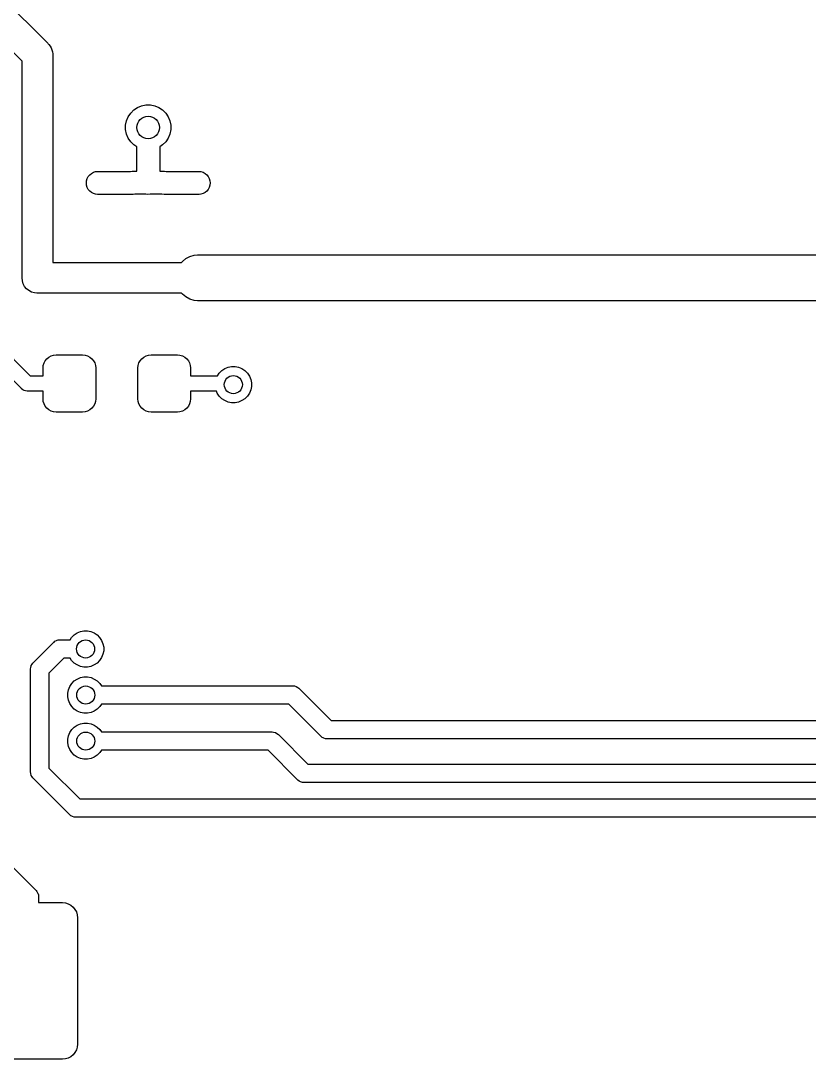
# Model space of a CAD drawing. Extents: x -66 to 211, y -177 to 13.
# Drawn here: x 32.49 to 45.59, y -92.54 to -75.3 of the extents above; entities that cross this region are included whole.
import ezdxf

# ---------------------------------------------------------------- set-up
doc = ezdxf.new("R2010")
doc.units = 0
doc.layers.add('BLACK', color=7, linetype='CONTINUOUS')

msp = doc.modelspace()

# ---------------------------------------------------------------- linework, layer by layer
at = {"layer": 'BLACK', "linetype": 'CONTINUOUS'}
for p, q in [((32.1594, -74.8913), (32.9419, -75.6738)), ((32.5171, -75.9674), (31.8658, -75.3161)), ((32.9419, -75.6738), (32.9516, -75.6817)), ((32.9516, -75.6817), (32.9595, -75.6914)), ((32.9595, -75.6914), (32.9595, -75.6914)), ((32.9595, -75.6914), (32.9833, -75.7204)), ((32.9833, -75.7204), (32.997, -75.746)), ((32.997, -75.746), (33.0069, -75.7645)), ((33.0069, -75.7645), (33.0214, -75.8124)), ((33.0214, -75.8124), (33.0251, -75.8497)), ((33.0251, -75.8497), (33.0251, -75.8497)), ((33.0251, -75.8497), (33.0263, -75.8622)), ((33.0263, -75.8622), (33.0251, -75.8746)), ((32.5171, -79.5546), (32.5171, -75.9674)), ((33.0251, -75.8746), (33.0251, -79.3131)), ((34.4334, -76.7379), (34.5016, -76.7096)), ((34.5016, -76.7096), (34.5741, -76.6952)), ((34.5741, -76.6952), (34.648, -76.6952)), ((34.648, -76.6952), (34.7204, -76.7096)), ((34.7204, -76.7096), (34.7886, -76.7379)), ((34.2504, -76.9608), (34.2787, -76.8926)), ((34.2787, -76.8926), (34.3197, -76.8311)), ((34.3197, -76.8311), (34.372, -76.7789)), ((34.372, -76.7789), (34.4334, -76.7379)), ((34.7886, -76.7379), (34.8501, -76.7789)), ((34.8501, -76.7789), (34.9023, -76.8311)), ((34.9023, -76.8311), (34.9433, -76.8926)), ((34.9433, -76.8926), (34.9716, -76.9608)), ((34.236, -77.0333), (34.2504, -76.9608)), ((34.236, -77.1071), (34.236, -77.0333)), ((34.9716, -76.9608), (34.986, -77.0333)), ((34.986, -77.0333), (34.986, -77.1071)), ((34.2504, -77.1796), (34.236, -77.1071)), ((34.2787, -77.2478), (34.2504, -77.1796)), ((34.9716, -77.1796), (34.9433, -77.2478)), ((34.986, -77.1071), (34.9716, -77.1796)), ((34.3197, -77.3092), (34.2787, -77.2478)), ((34.372, -77.3615), (34.3197, -77.3092)), ((34.4205, -77.3939), (34.372, -77.3615)), ((34.4205, -77.7981), (34.4205, -77.3939)), ((34.8501, -77.3615), (34.8015, -77.3939)), ((34.8015, -77.3939), (34.8015, -77.7981)), ((34.9023, -77.3092), (34.8501, -77.3615)), ((34.9433, -77.2478), (34.9023, -77.3092)), ((33.5876, -77.9548), (33.5985, -77.9189)), ((33.5985, -77.9189), (33.6162, -77.8858)), ((33.6162, -77.8858), (33.64, -77.8568)), ((33.64, -77.8568), (33.669, -77.8329)), ((33.669, -77.8329), (33.7021, -77.8153)), ((33.7021, -77.8153), (33.738, -77.8044)), ((33.738, -77.8044), (33.766, -77.8016)), ((33.766, -77.8016), (34.314, -77.8016)), ((34.314, -77.8016), (34.3165, -77.8008)), ((34.3165, -77.8008), (34.3445, -77.7981)), ((34.3445, -77.7981), (34.3539, -77.7972)), ((34.3539, -77.7972), (34.3632, -77.7981)), ((34.3632, -77.7981), (34.4205, -77.7981)), ((34.8015, -77.7981), (34.8614, -77.7981)), ((34.8614, -77.7981), (34.8707, -77.7972)), ((34.8707, -77.7972), (34.88, -77.7981)), ((34.88, -77.7981), (34.8801, -77.7981)), ((34.8801, -77.7981), (34.908, -77.8008)), ((34.908, -77.8008), (34.9106, -77.8016)), ((34.9106, -77.8016), (35.4586, -77.8016)), ((35.4586, -77.8016), (35.4866, -77.8044)), ((35.4866, -77.8044), (35.5225, -77.8153)), ((35.5225, -77.8153), (35.5556, -77.8329)), ((35.5556, -77.8329), (35.5846, -77.8568)), ((35.5846, -77.8568), (35.6084, -77.8858)), ((35.6084, -77.8858), (35.6261, -77.9189)), ((35.6261, -77.9189), (35.637, -77.9548)), ((33.5839, -77.9921), (33.5876, -77.9548)), ((33.5876, -78.0295), (33.5839, -77.9921)), ((33.5985, -78.0654), (33.5876, -78.0295)), ((33.6162, -78.0985), (33.5985, -78.0654)), ((33.64, -78.1275), (33.6162, -78.0985)), ((35.6084, -78.0985), (35.5846, -78.1275)), ((35.6261, -78.0654), (35.6084, -78.0985)), ((35.637, -78.0295), (35.6261, -78.0654)), ((35.637, -77.9548), (35.6406, -77.9921)), ((35.6406, -77.9921), (35.637, -78.0295)), ((33.669, -78.1513), (33.64, -78.1275)), ((33.7021, -78.169), (33.669, -78.1513)), ((33.738, -78.1799), (33.7021, -78.169)), ((33.766, -78.1826), (33.738, -78.1799)), ((34.341, -78.1826), (33.766, -78.1826)), ((34.3504, -78.1835), (34.341, -78.1826)), ((34.3597, -78.1826), (34.3504, -78.1835)), ((34.3877, -78.1799), (34.3597, -78.1826)), ((34.3597, -78.1826), (34.3597, -78.1826)), ((34.3902, -78.1791), (34.3877, -78.1799)), ((34.5676, -78.1791), (34.3902, -78.1791)), ((34.5702, -78.1799), (34.5676, -78.1791)), ((34.6075, -78.1835), (34.5702, -78.1799)), ((34.6448, -78.1799), (34.6075, -78.1835)), ((34.6474, -78.1791), (34.6448, -78.1799)), ((34.8344, -78.1791), (34.6474, -78.1791)), ((34.8369, -78.1799), (34.8344, -78.1791)), ((34.8742, -78.1835), (34.8369, -78.1799)), ((34.8836, -78.1826), (34.8742, -78.1835)), ((35.4586, -78.1826), (34.8836, -78.1826)), ((35.4866, -78.1799), (35.4586, -78.1826)), ((35.5225, -78.169), (35.4866, -78.1799)), ((35.5556, -78.1513), (35.5225, -78.169)), ((35.5846, -78.1275), (35.5556, -78.1513)), ((33.0251, -79.3131), (33.7629, -79.3131)), ((33.7629, -79.3131), (33.7754, -79.3119)), ((33.7754, -79.3119), (33.7878, -79.3131)), ((33.7878, -79.3131), (35.1648, -79.3131)), ((35.1648, -79.3131), (35.1785, -79.2964)), ((35.1785, -79.2964), (35.2365, -79.2488)), ((35.2365, -79.2488), (35.3027, -79.2134)), ((35.3027, -79.2134), (35.3745, -79.1916)), ((35.3745, -79.1916), (35.4305, -79.1861)), ((35.4305, -79.1861), (58.4512, -79.1861)), ((32.5159, -79.5671), (32.5171, -79.5546)), ((32.5208, -79.6169), (32.5159, -79.5671)), ((32.5353, -79.6648), (32.5208, -79.6169)), ((32.5589, -79.7089), (32.5353, -79.6648)), ((32.5906, -79.7476), (32.5589, -79.7089)), ((32.6293, -79.7793), (32.5906, -79.7476)), ((32.6734, -79.8029), (32.6293, -79.7793)), ((32.7213, -79.8174), (32.6734, -79.8029)), ((32.7586, -79.8211), (32.7213, -79.8174)), ((32.7711, -79.8223), (32.7586, -79.8211)), ((32.7586, -79.8211), (32.7586, -79.8211)), ((32.7835, -79.8211), (32.7711, -79.8223)), ((33.7438, -79.8211), (32.7835, -79.8211)), ((33.7736, -79.824), (33.7438, -79.8211)), ((33.8035, -79.8211), (33.7736, -79.824)), ((35.1648, -79.8211), (33.8035, -79.8211)), ((35.1785, -79.8378), (35.1648, -79.8211)), ((35.2365, -79.8854), (35.1785, -79.8378)), ((35.3027, -79.9208), (35.2365, -79.8854)), ((35.3745, -79.9426), (35.3027, -79.9208)), ((35.4305, -79.9481), (35.3745, -79.9426)), ((58.3121, -79.9481), (35.4305, -79.9481)), ((31.863, -80.4057), (32.651, -81.1936)), ((32.5041, -81.406), (31.7334, -80.6353)), ((32.9617, -80.8825), (32.9995, -80.8623)), ((32.9995, -80.8623), (33.0405, -80.8498)), ((33.0405, -80.8498), (33.0832, -80.8456)), ((33.0832, -80.8456), (33.5207, -80.8456)), ((33.5207, -80.8456), (33.5634, -80.8498)), ((33.5634, -80.8498), (33.6044, -80.8623)), ((33.6044, -80.8623), (33.6422, -80.8825)), ((34.5367, -80.8825), (34.5745, -80.8623)), ((34.5745, -80.8623), (34.6155, -80.8498)), ((34.6155, -80.8498), (34.6582, -80.8456)), ((34.6582, -80.8456), (35.0957, -80.8456)), ((35.0957, -80.8456), (35.1384, -80.8498)), ((35.1384, -80.8498), (35.1794, -80.8623)), ((35.1794, -80.8623), (35.2172, -80.8825)), ((32.8644, -81.0644), (32.8686, -81.0217)), ((32.8686, -81.0217), (32.8811, -80.9807)), ((32.8811, -80.9807), (32.9013, -80.9429)), ((32.9013, -80.9429), (32.9285, -80.9097)), ((32.9285, -80.9097), (32.9617, -80.8825)), ((33.6422, -80.8825), (33.6754, -80.9097)), ((33.6754, -80.9097), (33.7026, -80.9429)), ((33.7026, -80.9429), (33.7228, -80.9807)), ((33.7228, -80.9807), (33.7352, -81.0217)), ((33.7352, -81.0217), (33.7394, -81.0644)), ((34.4394, -81.0644), (34.4436, -81.0217)), ((34.4436, -81.0217), (34.4561, -80.9807)), ((34.4561, -80.9807), (34.4763, -80.9429)), ((34.4763, -80.9429), (34.5035, -80.9097)), ((34.5035, -80.9097), (34.5367, -80.8825)), ((35.2172, -80.8825), (35.2504, -80.9097)), ((35.2504, -80.9097), (35.2776, -80.9429)), ((35.2776, -80.9429), (35.2978, -80.9807)), ((35.2978, -80.9807), (35.3102, -81.0217)), ((35.3102, -81.0217), (35.3144, -81.0644)), ((32.651, -81.1936), (32.8644, -81.1936)), ((32.8644, -81.1936), (32.8644, -81.0644)), ((33.7394, -81.0644), (33.7394, -81.5769)), ((34.4394, -81.5769), (34.4394, -81.0644)), ((35.3144, -81.0644), (35.3144, -81.1936)), ((35.3144, -81.1936), (35.7624, -81.1936)), ((35.7624, -81.1936), (35.7918, -81.1497)), ((35.7918, -81.1497), (35.8336, -81.1079)), ((35.8336, -81.1079), (35.8827, -81.0751)), ((35.8827, -81.0751), (35.9373, -81.0525)), ((35.9373, -81.0525), (35.9953, -81.041)), ((35.9953, -81.041), (36.0544, -81.041)), ((36.0544, -81.041), (36.1123, -81.0525)), ((36.1123, -81.0525), (36.1669, -81.0751)), ((36.1669, -81.0751), (36.2161, -81.1079)), ((36.2161, -81.1079), (36.2578, -81.1497)), ((36.2578, -81.1497), (36.2907, -81.1989)), ((36.2907, -81.1989), (36.3133, -81.2535)), ((36.3133, -81.2535), (36.3248, -81.3114)), ((36.3248, -81.3705), (36.3133, -81.4285)), ((36.3248, -81.3114), (36.3248, -81.3705)), ((32.5081, -81.4109), (32.5041, -81.406)), ((32.5275, -81.4267), (32.5081, -81.4109)), ((32.5495, -81.4385), (32.5275, -81.4267)), ((32.5735, -81.4458), (32.5495, -81.4385)), ((32.5984, -81.4483), (32.5735, -81.4458)), ((32.6046, -81.4476), (32.5984, -81.4483)), ((32.8644, -81.4476), (32.6046, -81.4476)), ((32.8644, -81.5769), (32.8644, -81.4476)), ((35.7443, -81.4476), (35.3144, -81.4476)), ((35.3144, -81.4476), (35.3144, -81.5769)), ((35.759, -81.4831), (35.7443, -81.4476)), ((35.7918, -81.5322), (35.759, -81.4831)), ((35.8336, -81.574), (35.7918, -81.5322)), ((36.2578, -81.5322), (36.2161, -81.574)), ((36.2907, -81.4831), (36.2578, -81.5322)), ((36.3133, -81.4285), (36.2907, -81.4831)), ((32.8686, -81.6196), (32.8644, -81.5769)), ((32.8811, -81.6606), (32.8686, -81.6196)), ((32.9013, -81.6984), (32.8811, -81.6606)), ((32.9285, -81.7316), (32.9013, -81.6984)), ((33.7026, -81.6984), (33.6754, -81.7316)), ((33.7228, -81.6606), (33.7026, -81.6984)), ((33.7352, -81.6196), (33.7228, -81.6606)), ((33.7394, -81.5769), (33.7352, -81.6196)), ((34.4436, -81.6196), (34.4394, -81.5769)), ((34.4561, -81.6606), (34.4436, -81.6196)), ((34.4763, -81.6984), (34.4561, -81.6606)), ((34.5035, -81.7316), (34.4763, -81.6984)), ((35.2776, -81.6984), (35.2504, -81.7316)), ((35.2978, -81.6606), (35.2776, -81.6984)), ((35.3102, -81.6196), (35.2978, -81.6606)), ((35.3144, -81.5769), (35.3102, -81.6196)), ((35.8827, -81.6068), (35.8336, -81.574)), ((35.9373, -81.6294), (35.8827, -81.6068)), ((35.9953, -81.641), (35.9373, -81.6294)), ((36.0544, -81.641), (35.9953, -81.641)), ((36.1123, -81.6294), (36.0544, -81.641)), ((36.1669, -81.6068), (36.1123, -81.6294)), ((36.2161, -81.574), (36.1669, -81.6068)), ((32.9617, -81.7588), (32.9285, -81.7316)), ((32.9995, -81.779), (32.9617, -81.7588)), ((33.0405, -81.7914), (32.9995, -81.779)), ((33.0832, -81.7956), (33.0405, -81.7914)), ((33.5207, -81.7956), (33.0832, -81.7956)), ((33.5634, -81.7914), (33.5207, -81.7956)), ((33.6044, -81.779), (33.5634, -81.7914)), ((33.6422, -81.7588), (33.6044, -81.779)), ((33.6754, -81.7316), (33.6422, -81.7588)), ((34.5367, -81.7588), (34.5035, -81.7316)), ((34.5745, -81.779), (34.5367, -81.7588)), ((34.6155, -81.7914), (34.5745, -81.779)), ((34.6582, -81.7956), (34.6155, -81.7914)), ((35.0957, -81.7956), (34.6582, -81.7956)), ((35.1384, -81.7914), (35.0957, -81.7956)), ((35.1794, -81.779), (35.1384, -81.7914)), ((35.2172, -81.7588), (35.1794, -81.779)), ((35.2504, -81.7316), (35.2172, -81.7588)), ((33.3382, -85.5388), (33.3799, -85.4971)), ((33.3799, -85.4971), (33.4291, -85.4642)), ((33.4291, -85.4642), (33.4837, -85.4416)), ((33.4837, -85.4416), (33.5416, -85.4301)), ((33.5416, -85.4301), (33.6007, -85.4301)), ((33.6007, -85.4301), (33.6587, -85.4416)), ((33.6587, -85.4416), (33.7133, -85.4642)), ((33.7133, -85.4642), (33.7624, -85.4971)), ((33.7624, -85.4971), (33.8042, -85.5388)), ((32.7067, -85.9548), (33.0339, -85.6276)), ((33.0339, -85.6276), (33.0386, -85.6218)), ((33.0386, -85.6218), (33.0467, -85.6152)), ((33.0467, -85.6152), (33.0618, -85.6028)), ((33.0618, -85.6028), (33.0883, -85.5886)), ((33.0883, -85.5886), (33.0967, -85.5861)), ((33.0967, -85.5861), (33.117, -85.5799)), ((33.117, -85.5799), (33.1394, -85.5777)), ((33.1394, -85.5777), (33.1469, -85.5769)), ((33.1394, -85.5777), (33.1394, -85.5777)), ((33.1469, -85.5769), (33.1544, -85.5777)), ((33.1544, -85.5777), (33.3122, -85.5777)), ((33.3122, -85.5777), (33.3382, -85.5388)), ((33.8042, -85.5388), (33.837, -85.588)), ((33.837, -85.588), (33.8597, -85.6426)), ((33.8597, -85.6426), (33.8712, -85.7005)), ((33.8597, -85.8176), (33.837, -85.8722)), ((33.8712, -85.7596), (33.8597, -85.8176)), ((33.8712, -85.7005), (33.8712, -85.7596)), ((32.6568, -86.0603), (32.659, -86.0379)), ((32.659, -86.0379), (32.6677, -86.0092)), ((32.6677, -86.0092), (32.6694, -86.0061)), ((32.6694, -86.0061), (32.6819, -85.9827)), ((32.6819, -85.9827), (32.6961, -85.9653)), ((32.6961, -85.9653), (32.7009, -85.9595)), ((32.6961, -85.9653), (32.6961, -85.9653)), ((32.7009, -85.9595), (32.7067, -85.9548)), ((33.21, -85.8825), (32.9616, -86.1309)), ((33.3122, -85.8825), (33.21, -85.8825)), ((33.3382, -85.9213), (33.3122, -85.8825)), ((33.3799, -85.9631), (33.3382, -85.9213)), ((33.4291, -85.9959), (33.3799, -85.9631)), ((33.4837, -86.0186), (33.4291, -85.9959)), ((33.5416, -86.0301), (33.4837, -86.0186)), ((33.6007, -86.0301), (33.5416, -86.0301)), ((33.6587, -86.0186), (33.6007, -86.0301)), ((33.7133, -85.9959), (33.6587, -86.0186)), ((33.7624, -85.9631), (33.7133, -85.9959)), ((33.8042, -85.9213), (33.7624, -85.9631)), ((33.837, -85.8722), (33.8042, -85.9213)), ((32.656, -86.0678), (32.6568, -86.0603)), ((32.6568, -86.0753), (32.656, -86.0678)), ((32.6568, -86.0603), (32.6568, -86.0603)), ((32.6568, -87.7622), (32.6568, -86.0753)), ((32.9616, -86.1309), (32.9616, -87.7066)), ((33.4316, -86.2288), (33.4862, -86.2061)), ((33.4862, -86.2061), (33.5442, -86.1946)), ((33.5442, -86.1946), (33.6033, -86.1946)), ((33.6033, -86.1946), (33.6612, -86.2061)), ((33.6612, -86.2061), (33.7158, -86.2288)), ((33.2852, -86.4071), (33.3079, -86.3525)), ((33.3079, -86.3525), (33.3407, -86.3034)), ((33.3407, -86.3034), (33.3825, -86.2616)), ((33.3825, -86.2616), (33.4316, -86.2288)), ((33.7158, -86.2288), (33.765, -86.2616)), ((33.765, -86.2616), (33.8067, -86.3034)), ((33.8067, -86.3034), (33.8327, -86.3422)), ((33.8327, -86.3422), (37.0029, -86.3422)), ((37.0029, -86.3422), (37.0103, -86.3415)), ((37.0103, -86.3415), (37.0178, -86.3422)), ((37.0178, -86.3422), (37.0178, -86.3422)), ((37.0178, -86.3422), (37.0402, -86.3444)), ((37.0402, -86.3444), (37.0689, -86.3531)), ((37.0689, -86.3531), (37.0949, -86.367)), ((37.0949, -86.367), (37.0954, -86.3673)), ((37.0954, -86.3673), (37.1102, -86.3794)), ((37.1102, -86.3794), (37.1186, -86.3863)), ((33.2737, -86.4651), (33.2852, -86.4071)), ((33.2737, -86.5242), (33.2737, -86.4651)), ((33.2852, -86.5821), (33.2737, -86.5242)), ((37.1186, -86.3863), (37.1234, -86.3921)), ((37.1234, -86.3921), (37.65, -86.9188)), ((33.3079, -86.6367), (33.2852, -86.5821)), ((33.3407, -86.6859), (33.3079, -86.6367)), ((33.3825, -86.7276), (33.3407, -86.6859)), ((33.4316, -86.7605), (33.3825, -86.7276)), ((33.765, -86.7276), (33.7158, -86.7605)), ((33.8067, -86.6859), (33.765, -86.7276)), ((33.8327, -86.647), (33.8067, -86.6859)), ((36.9472, -86.647), (33.8327, -86.647)), ((37.4739, -87.1737), (36.9472, -86.647)), ((33.4862, -86.7831), (33.4316, -86.7605)), ((33.5442, -86.7946), (33.4862, -86.7831)), ((33.6033, -86.7946), (33.5442, -86.7946)), ((33.6612, -86.7831), (33.6033, -86.7946)), ((33.7158, -86.7605), (33.6612, -86.7831)), ((33.3079, -87.1171), (33.3407, -87.0679)), ((33.3407, -87.0679), (33.3825, -87.0261)), ((33.3825, -87.0261), (33.4316, -86.9933)), ((33.4316, -86.9933), (33.4862, -86.9707)), ((33.4862, -86.9707), (33.5442, -86.9592)), ((33.5442, -86.9592), (33.6033, -86.9592)), ((33.6033, -86.9592), (33.6612, -86.9707)), ((33.6612, -86.9707), (33.7158, -86.9933)), ((33.7158, -86.9933), (33.765, -87.0261)), ((33.765, -87.0261), (33.8067, -87.0679)), ((33.8067, -87.0679), (33.8327, -87.1068)), ((37.65, -86.9188), (70.7267, -86.9188)), ((33.2737, -87.2296), (33.2852, -87.1717)), ((33.2737, -87.2887), (33.2737, -87.2296)), ((33.2852, -87.1717), (33.3079, -87.1171)), ((33.8327, -87.1068), (36.6574, -87.1068)), ((36.6574, -87.1068), (36.6649, -87.106)), ((36.6649, -87.106), (36.6724, -87.1068)), ((36.6724, -87.1068), (36.6724, -87.1068)), ((36.6724, -87.1068), (36.6948, -87.109)), ((36.6948, -87.109), (36.7235, -87.1177)), ((36.7235, -87.1177), (36.75, -87.1318)), ((36.75, -87.1318), (36.7732, -87.1509)), ((36.7732, -87.1509), (36.778, -87.1567)), ((36.778, -87.1567), (37.264, -87.6427)), ((37.4786, -87.1795), (37.4739, -87.1737)), ((37.4844, -87.1843), (37.4786, -87.1795)), ((37.5018, -87.1985), (37.4844, -87.1843)), ((37.4844, -87.1843), (37.4844, -87.1843)), ((37.5147, -87.2054), (37.5018, -87.1985)), ((37.5283, -87.2127), (37.5147, -87.2054)), ((37.557, -87.2214), (37.5283, -87.2127)), ((37.5794, -87.2236), (37.557, -87.2214)), ((37.5869, -87.2243), (37.5794, -87.2236)), ((37.5794, -87.2236), (37.5794, -87.2236)), ((37.5944, -87.2236), (37.5869, -87.2243)), ((70.7823, -87.2236), (37.5944, -87.2236)), ((33.2852, -87.3467), (33.2737, -87.2887)), ((33.3079, -87.4013), (33.2852, -87.3467)), ((33.3407, -87.4504), (33.3079, -87.4013)), ((33.8327, -87.4116), (33.8067, -87.4504)), ((36.6018, -87.4116), (33.8327, -87.4116)), ((37.0878, -87.8976), (36.6018, -87.4116)), ((33.3825, -87.4922), (33.3407, -87.4504)), ((33.4316, -87.525), (33.3825, -87.4922)), ((33.4862, -87.5476), (33.4316, -87.525)), ((33.5442, -87.5592), (33.4862, -87.5476)), ((33.6033, -87.5592), (33.5442, -87.5592)), ((33.6612, -87.5476), (33.6033, -87.5592)), ((33.7158, -87.525), (33.6612, -87.5476)), ((33.765, -87.4922), (33.7158, -87.525)), ((33.8067, -87.4504), (33.765, -87.4922)), ((32.656, -87.7697), (32.6568, -87.7622)), ((32.9616, -87.7066), (33.4743, -88.2193)), ((37.264, -87.6427), (70.7445, -87.6427)), ((32.659, -87.7996), (32.656, -87.7697)), ((32.6677, -87.8283), (32.659, -87.7996)), ((32.6819, -87.8548), (32.6677, -87.8283)), ((32.6961, -87.8722), (32.6819, -87.8548)), ((32.7009, -87.878), (32.6961, -87.8722)), ((32.6961, -87.8722), (32.6961, -87.8722)), ((32.7067, -87.8827), (32.7009, -87.878)), ((33.2981, -88.4742), (32.7067, -87.8827)), ((37.0926, -87.9034), (37.0878, -87.8976)), ((37.0984, -87.9082), (37.0926, -87.9034)), ((37.1158, -87.9224), (37.0984, -87.9082)), ((37.0984, -87.9082), (37.0984, -87.9082)), ((37.1422, -87.9366), (37.1158, -87.9224)), ((37.171, -87.9453), (37.1422, -87.9366)), ((37.1934, -87.9475), (37.171, -87.9453)), ((37.2008, -87.9482), (37.1934, -87.9475)), ((37.1934, -87.9475), (37.1934, -87.9475)), ((37.2083, -87.9475), (37.2008, -87.9482)), ((70.8001, -87.9475), (37.2083, -87.9475)), ((33.4743, -88.2193), (68.9304, -88.2193)), ((33.3029, -88.48), (33.2981, -88.4742)), ((33.3087, -88.4847), (33.3029, -88.48)), ((33.3261, -88.499), (33.3087, -88.4847)), ((33.3087, -88.4847), (33.3087, -88.4847)), ((33.3402, -88.5066), (33.3261, -88.499)), ((33.3526, -88.5132), (33.3402, -88.5066)), ((33.3813, -88.5219), (33.3526, -88.5132)), ((33.4037, -88.5241), (33.3813, -88.5219)), ((33.4112, -88.5248), (33.4037, -88.5241)), ((33.4037, -88.5241), (33.4037, -88.5241)), ((33.4186, -88.5241), (33.4112, -88.5248)), ((68.8957, -88.5241), (33.4186, -88.5241)), ((32.3469, -89.3368), (32.7389, -89.7288)), ((32.7389, -89.7288), (32.7447, -89.7336)), ((32.7447, -89.7336), (32.7495, -89.7394)), ((32.7495, -89.7394), (32.7495, -89.7394)), ((32.7495, -89.7394), (32.7638, -89.7568)), ((32.7638, -89.7568), (32.7743, -89.7765)), ((32.7743, -89.7765), (32.7779, -89.7833)), ((32.7779, -89.7833), (32.7867, -89.812)), ((32.7867, -89.812), (32.7889, -89.8344)), ((32.7889, -89.8344), (32.7889, -89.8344)), ((32.7889, -89.8344), (32.7896, -89.8419)), ((32.7896, -89.8419), (32.7889, -89.8494)), ((32.7889, -89.8494), (32.7889, -89.9419)), ((32.7889, -89.9419), (33.1865, -89.9419)), ((33.1865, -89.9419), (33.2352, -89.9467)), ((33.2352, -89.9467), (33.2821, -89.9609)), ((33.2821, -89.9609), (33.3254, -89.984)), ((33.3254, -89.984), (33.3632, -90.0151)), ((33.3632, -90.0151), (33.3943, -90.053)), ((33.3943, -90.053), (33.4174, -90.0962)), ((33.4174, -90.0962), (33.4317, -90.1431)), ((33.4317, -90.1431), (33.4365, -90.1919)), ((33.4365, -90.1919), (33.4365, -92.2919)), ((33.4174, -92.3876), (33.3943, -92.4308)), ((33.4317, -92.3407), (33.4174, -92.3876)), ((33.4365, -92.2919), (33.4317, -92.3407)), ((33.1865, -92.5419), (32.0865, -92.5419)), ((33.2352, -92.5371), (33.1865, -92.5419)), ((33.2821, -92.5228), (33.2352, -92.5371)), ((33.3254, -92.4997), (33.2821, -92.5228)), ((33.3632, -92.4687), (33.3254, -92.4997)), ((33.3943, -92.4308), (33.3632, -92.4687))]:
    msp.add_line(p, q, dxfattribs=at)
at = {"layer": 'BLACK'}
for centre, radius in [((34.611, -77.0702), 0.1875), ((36.0248, -81.341), 0.15), ((33.5712, -85.7301), 0.15), ((33.5737, -86.4946), 0.15), ((33.5737, -87.2592), 0.15)]:
    msp.add_circle(centre, radius, dxfattribs=at)

doc.saveas('drawing.dxf')
